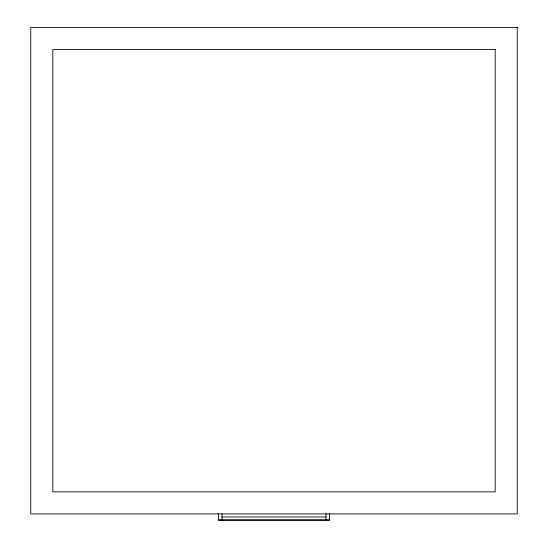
<?xml version="1.0" encoding="UTF-8"?>
<svg xmlns="http://www.w3.org/2000/svg" width="548" height="548" viewBox="0 0 548 548"><rect width="100%" height="100%" fill="white"/><g stroke="black" fill="none" stroke-linecap="round" stroke-linejoin="round"><path stroke-width="0.82" d="M222.009 517.004L325.992 517.004M218.522 519.696L329.478 519.696M329.478 513.545L329.478 520.6L218.522 520.6L218.522 513.545M325.992 513.702L325.992 520.6M222.009 513.702L222.009 520.6M517.257 27.4L30.743 27.4L30.743 513.914L517.257 513.914L517.257 27.4M495.193 49.464L52.807 49.464L52.807 491.851L495.193 491.851L495.193 49.464"/></g></svg>
